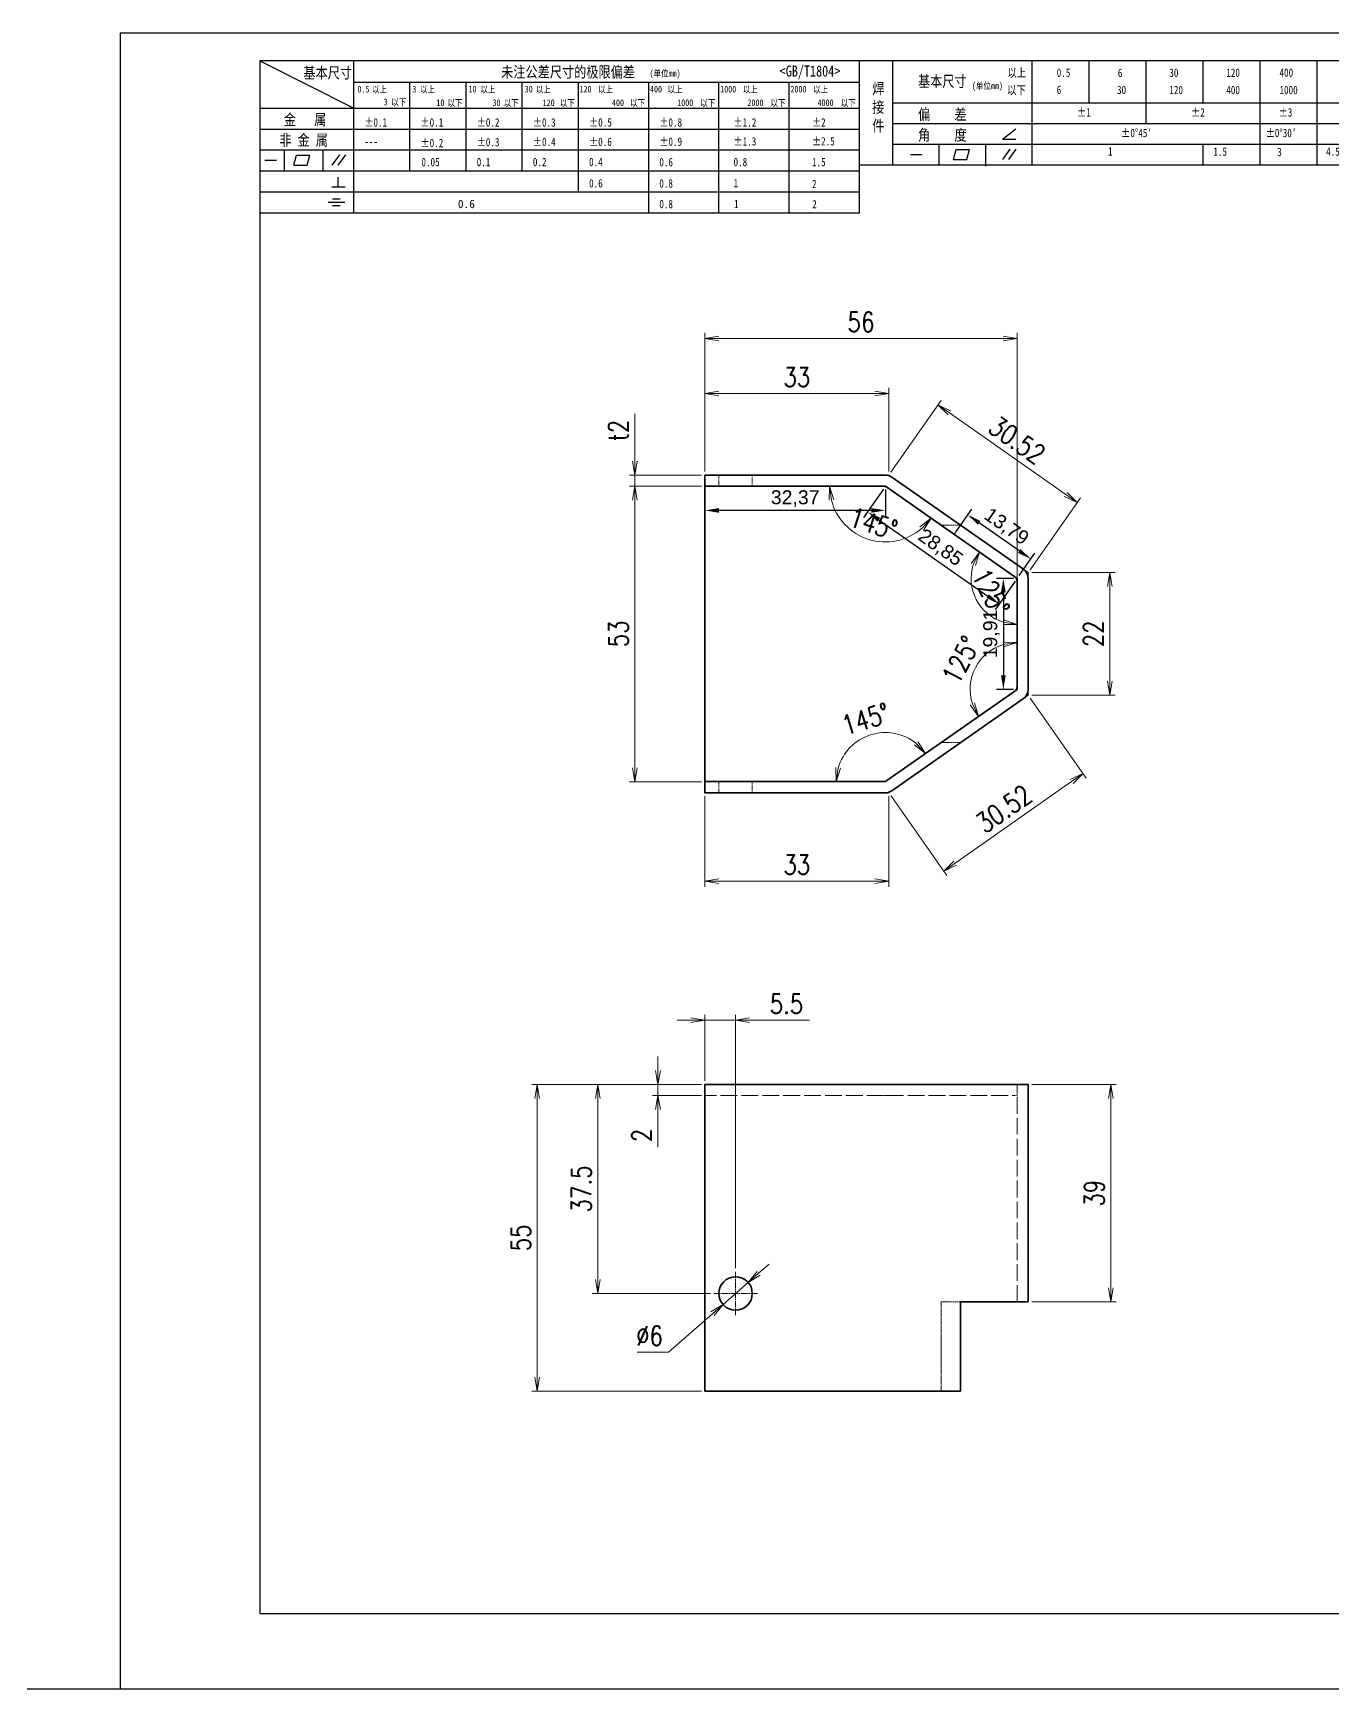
# Model space of a CAD drawing. Header units: millimetres. Extents: x 1201 to 11615, y -7347 to 2683.
# Drawn here: x 1773.1 to 2006.3, y -3109.3 to -2812.3 of the extents above; entities that cross this region are included whole.
import ezdxf

# ---------------------------------------------------------------- set-up
doc = ezdxf.new("R2010")
doc.units = ezdxf.units.MM
doc.linetypes.add('AM_ISO02W050x2', pattern=[3.75, 3, -0.75])
doc.linetypes.add('AM_ISO08W050x2', pattern=[9, 6, -0.75, 1.5, -0.75])
for name, color, linetype, lineweight in [('CENTER', 2, 'AM_ISO08W050x2', 15), ('DIM', 3, 'Continuous', 20), ('DRAWING', 7, 'Continuous', 35), ('HIDDEN', 1, 'AM_ISO02W050x2', 18), ('图框', 7, 'Continuous', 15)]:
    doc.layers.add(name, color=color, linetype=linetype, lineweight=lineweight)
doc.layers.add('图\\M+19E79\\M+195B6\\M+18E9A', color=7, linetype='Continuous')
doc.styles.add('DIM', font='romans.shx', dxfattribs={"width": 0.8, "bigfont": 'bigfont.shx'})
doc.styles.get("Standard").update_dxf_attribs({"font": 'arial.ttf'})
doc.styles.add('国标', font='simfang.ttf', dxfattribs={"width": 0.8})
doc.dimstyles.new('ISO-25', dxfattribs={"dimtxt": 2.5, "dimasz": 2.5, "dimexe": 1.25, "dimexo": 0.625, "dimtad": 1, "dimtxsty": 'Standard', "dimcen": 2.5, "dimadec": 0, "dimazin": 0, "dimtfac": 1, "dimtmove": 0, "dimatfit": 3, "dimfxl": 0, "dimarcsym": 0})
doc.dimstyles.new('YH 1-1', dxfattribs={"dimtxt": 3.5, "dimasz": 2.5, "dimexe": 1, "dimexo": 0.625, "dimgap": 1.2, "dimtad": 1, "dimtoh": 1, "dimzin": 9, "dimdsep": 46, "dimtxsty": 'DIM', "dimblk": 'OPEN', "dimcen": 0, "dimclrd": 8, "dimclre": 8, "dimclrt": 2, "dimazin": 2, "dimtfac": 0.5, "dimtmove": 0, "dimatfit": 3, "dimldrblk": 'OPEN', "dimfxl": 0, "dimtolj": 1, "dimlwd": 13, "dimlwe": 13, "dimarcsym": 0})
doc.dimstyles.new('YH 1-1$0', dxfattribs={"dimtxt": 3.5, "dimasz": 2.5, "dimexe": 1, "dimexo": 0.625, "dimgap": 1.2, "dimtad": 1, "dimzin": 9, "dimdsep": 46, "dimtxsty": 'DIM', "dimblk": 'OPEN', "dimcen": 0, "dimclrd": 8, "dimclre": 8, "dimclrt": 2, "dimazin": 2, "dimtfac": 0.5, "dimtmove": 0, "dimatfit": 3, "dimldrblk": 'OPEN', "dimfxl": 0, "dimtolj": 1, "dimlwd": 13, "dimlwe": 13, "dimarcsym": 0})
doc.dimstyles.new('YH 1-1$3', dxfattribs={"dimtxt": 3.5, "dimasz": 2.5, "dimexe": 1, "dimexo": 0.625, "dimgap": 1.2, "dimtad": 1, "dimtoh": 1, "dimzin": 9, "dimdsep": 46, "dimtxsty": 'DIM', "dimblk": 'OPEN', "dimcen": 0, "dimclrd": 8, "dimclre": 8, "dimclrt": 2, "dimazin": 2, "dimtfac": 0.5, "dimtmove": 0, "dimatfit": 3, "dimldrblk": 'OPEN', "dimfxl": 0, "dimtolj": 1, "dimlwd": 13, "dimlwe": 13, "dimarcsym": 0})

# ---------------------------------------------------------------- blocks, each defined once
blk = doc.blocks.new('_Open')
at = {"color": 0, "linetype": 'ByBlock', "lineweight": -2}
for p, q in [((-1, 0.17), (0, 0)), ((-1, -0.17), (0, 0)), ((0, 0), (-1, 0))]:
    blk.add_line(p, q, dxfattribs=at)
blk = doc.blocks.new('*D430')
at = {"layer": 'Defpoints', "color": 0, "ltscale": 2, "transparency": 16777216}
for p in [(1893.6, -2877), (1893.6, -2891.62), (1926.6, -2891.62)]:
    blk.add_point(p, dxfattribs=at)
at = {"layer": 'DIM', "color": 8, "lineweight": 13, "ltscale": 2, "transparency": 16777216}
for p, q in [((1893.6, -2890.99), (1893.6, -2876)), ((1924.1, -2877), (1896.1, -2877)), ((1926.6, -2890.99), (1926.6, -2876))]:
    blk.add_line(p, q, dxfattribs=at)
at = {"layer": 'DIM', "color": 8, "lineweight": 13, "ltscale": 2, "transparency": 16777216, "xscale": 2.5, "yscale": 2.5, "zscale": 2.5, "rotation": 180}
blk.add_blockref('_Open', (1893.6, -2877), dxfattribs=at)
at = {"layer": 'DIM', "color": 8, "lineweight": 13, "ltscale": 2, "transparency": 16777216, "xscale": 2.5, "yscale": 2.5, "zscale": 2.5}
blk.add_blockref('_Open', (1926.6, -2877), dxfattribs=at)
at = {"layer": 'DIM', "color": 2, "ltscale": 2, "transparency": 16777216, "insert": (1910.1, -2874.05), "char_height": 3.5, "attachment_point": 5, "style": 'DIM'}
blk.add_mtext('\\A1;33', dxfattribs=at)
blk = doc.blocks.new('*D431')
at = {"layer": 'Defpoints', "color": 0, "ltscale": 2, "transparency": 16777216}
for p in [(1926.6, -2891.62), (1960.41, -2896.55), (1951.6, -2909.12)]:
    blk.add_point(p, dxfattribs=at)
at = {"layer": 'DIM', "color": 8, "lineweight": 13, "ltscale": 2, "transparency": 16777216}
for p, q in [((1926.96, -2891.11), (1935.98, -2878.23)), ((1937.46, -2880.48), (1958.36, -2895.12)), ((1951.96, -2908.61), (1960.98, -2895.73))]:
    blk.add_line(p, q, dxfattribs=at)
at = {"layer": 'DIM', "color": 8, "lineweight": 13, "ltscale": 2, "transparency": 16777216, "xscale": 2.5, "yscale": 2.5, "zscale": 2.5}
for p, rotation in [((1935.41, -2879.05), 144.9999995960747), ((1960.41, -2896.55), 324.9999995960747)]:
    blk.add_blockref('_Open', p, dxfattribs=dict(at, rotation=rotation))
at = {"layer": 'DIM', "color": 2, "ltscale": 2, "transparency": 16777216, "insert": (1949.6, -2885.38), "char_height": 3.5, "attachment_point": 5, "rotation": 325, "style": 'DIM'}
blk.add_mtext('\\A1;30.52', dxfattribs=at)
blk = doc.blocks.new('*D432')
at = {"layer": 'Defpoints', "color": 0, "ltscale": 2, "transparency": 16777216}
for p in [(1951.6, -2909.12), (1951.6, -2931.11), (1966.23, -2931.11)]:
    blk.add_point(p, dxfattribs=at)
at = {"layer": 'DIM', "color": 8, "lineweight": 13, "ltscale": 2, "transparency": 16777216}
for p, q in [((1952.23, -2909.12), (1967.23, -2909.12)), ((1966.23, -2911.62), (1966.23, -2928.61)), ((1952.23, -2931.11), (1967.23, -2931.11))]:
    blk.add_line(p, q, dxfattribs=at)
at = {"layer": 'DIM', "color": 8, "lineweight": 13, "ltscale": 2, "transparency": 16777216, "xscale": 2.5, "yscale": 2.5, "zscale": 2.5}
for p, rotation in [((1966.23, -2909.12), 90), ((1966.23, -2931.11), 270)]:
    blk.add_blockref('_Open', p, dxfattribs=dict(at, rotation=rotation))
at = {"layer": 'DIM', "color": 2, "ltscale": 2, "transparency": 16777216, "insert": (1963.28, -2920.12), "char_height": 3.5, "attachment_point": 5, "rotation": 90, "style": 'DIM'}
blk.add_mtext('\\A1;22', dxfattribs=at)
blk = doc.blocks.new('*D433')
at = {"layer": 'Defpoints', "color": 0, "ltscale": 2, "transparency": 16777216}
for p in [(1951.6, -2931.11), (1926.6, -2948.62), (1936.44, -2962.66)]:
    blk.add_point(p, dxfattribs=at)
at = {"layer": 'DIM', "color": 8, "lineweight": 13, "ltscale": 2, "transparency": 16777216}
for p, q in [((1951.96, -2931.63), (1962.01, -2945.97)), ((1926.96, -2949.13), (1937.01, -2963.48)), ((1959.39, -2946.59), (1938.48, -2961.23))]:
    blk.add_line(p, q, dxfattribs=at)
at = {"layer": 'DIM', "color": 8, "lineweight": 13, "ltscale": 2, "transparency": 16777216, "xscale": 2.5, "yscale": 2.5, "zscale": 2.5}
for p, rotation in [((1961.44, -2945.16), 35.00000037787673), ((1936.44, -2962.66), 215.0000003778767)]:
    blk.add_blockref('_Open', p, dxfattribs=dict(at, rotation=rotation))
at = {"layer": 'DIM', "color": 2, "ltscale": 2, "transparency": 16777216, "insert": (1947.24, -2951.49), "char_height": 3.5, "attachment_point": 5, "rotation": 35, "style": 'DIM'}
blk.add_mtext('\\A1;30.52', dxfattribs=at)
blk = doc.blocks.new('*D434')
at = {"layer": 'Defpoints', "color": 0, "ltscale": 2, "transparency": 16777216}
for p in [(1893.6, -2948.62), (1926.6, -2948.62), (1926.6, -2964.47)]:
    blk.add_point(p, dxfattribs=at)
at = {"layer": 'DIM', "color": 8, "lineweight": 13, "ltscale": 2, "transparency": 16777216}
for p, q in [((1893.6, -2949.24), (1893.6, -2965.47)), ((1926.6, -2949.24), (1926.6, -2965.47)), ((1896.1, -2964.47), (1924.1, -2964.47))]:
    blk.add_line(p, q, dxfattribs=at)
at = {"layer": 'DIM', "color": 8, "lineweight": 13, "ltscale": 2, "transparency": 16777216, "xscale": 2.5, "yscale": 2.5, "zscale": 2.5, "rotation": 180}
blk.add_blockref('_Open', (1893.6, -2964.47), dxfattribs=at)
at = {"layer": 'DIM', "color": 8, "lineweight": 13, "ltscale": 2, "transparency": 16777216, "xscale": 2.5, "yscale": 2.5, "zscale": 2.5}
blk.add_blockref('_Open', (1926.6, -2964.47), dxfattribs=at)
at = {"layer": 'DIM', "color": 2, "ltscale": 2, "transparency": 16777216, "insert": (1910.1, -2961.52), "char_height": 3.5, "attachment_point": 5, "style": 'DIM'}
blk.add_mtext('\\A1;33', dxfattribs=at)
blk = doc.blocks.new('*D435')
at = {"layer": 'Defpoints', "color": 0, "ltscale": 2, "transparency": 16777216}
for p in [(1893.6, -2891.62), (1881.04, -2893.62), (1893.6, -2893.62)]:
    blk.add_point(p, dxfattribs=at)
at = {"layer": 'DIM', "color": 8, "lineweight": 13, "ltscale": 2, "transparency": 16777216}
for p, q in [((1881.04, -2889.12), (1881.04, -2880.62)), ((1892.98, -2891.62), (1880.04, -2891.62)), ((1881.04, -2893.62), (1881.04, -2891.62)), ((1892.98, -2893.62), (1880.04, -2893.62)), ((1881.04, -2896.12), (1881.04, -2898.62))]:
    blk.add_line(p, q, dxfattribs=at)
at = {"layer": 'DIM', "color": 8, "lineweight": 13, "ltscale": 2, "transparency": 16777216, "xscale": 2.5, "yscale": 2.5, "zscale": 2.5}
for p, rotation in [((1881.04, -2891.62), 270), ((1881.04, -2893.62), 90)]:
    blk.add_blockref('_Open', p, dxfattribs=dict(at, rotation=rotation))
at = {"layer": 'DIM', "color": 2, "ltscale": 2, "transparency": 16777216, "insert": (1878.09, -2883.62), "char_height": 3.5, "attachment_point": 5, "rotation": 90, "style": 'DIM'}
blk.add_mtext('\\A1;t2', dxfattribs=at)
blk = doc.blocks.new('*D436')
at = {"layer": 'Defpoints', "color": 0, "ltscale": 2, "transparency": 16777216}
for p in [(1893.6, -2893.62), (1925.66, -2893.62), (1926.23, -2893.8), (1919.33, -2901.09), (1949.18, -2909.87)]:
    blk.add_point(p, dxfattribs=at)
at = {"layer": 'DIM', "color": 8, "lineweight": 13, "ltscale": 2, "transparency": 16777216}
blk.add_arc((1925.97, -2893.62), 10, 194.362, 310.638, dxfattribs=at)
at = {"layer": 'DIM', "color": 8, "lineweight": 13, "ltscale": 2, "transparency": 16777216, "xscale": 2.5, "yscale": 2.5, "zscale": 2.5}
for p, rotation in [((1915.97, -2893.62), 97.18098133260278), ((1934.17, -2899.35), 47.8190178595632)]:
    blk.add_blockref('_Open', p, dxfattribs=dict(at, rotation=rotation))
at = {"layer": 'DIM', "color": 2, "ltscale": 2, "transparency": 16777216, "insert": (1923.85, -2900.34), "char_height": 3.5, "attachment_point": 5, "rotation": 342.5, "style": 'DIM'}
blk.add_mtext('\\A1;145\\M+1818B', dxfattribs=at)
blk = doc.blocks.new('*D437')
at = {"layer": 'Defpoints', "color": 0, "ltscale": 2, "transparency": 16777216}
for p in [(1926.23, -2893.8), (1949.18, -2909.87), (1941.42, -2911.12), (1949.6, -2910.69), (1949.6, -2929.55)]:
    blk.add_point(p, dxfattribs=at)
at = {"layer": 'DIM', "color": 8, "lineweight": 13, "ltscale": 2, "transparency": 16777216}
blk.add_arc((1949.6, -2910.16), 8.24, 162.4435, 252.5565, dxfattribs=at)
at = {"layer": 'DIM', "color": 8, "lineweight": 13, "ltscale": 2, "transparency": 16777216, "xscale": 2.5, "yscale": 2.5, "zscale": 2.5}
for p, rotation in [((1942.85, -2905.44), 63.72176152286258), ((1949.6, -2918.41), 351.2782376693528)]:
    blk.add_blockref('_Open', p, dxfattribs=dict(at, rotation=rotation))
at = {"layer": 'DIM', "color": 2, "ltscale": 2, "transparency": 16777216, "insert": (1944.91, -2912.61), "char_height": 3.5, "attachment_point": 5, "rotation": 297.5, "style": 'DIM'}
blk.add_mtext('\\A1;125\\M+1818B', dxfattribs=at)
blk = doc.blocks.new('*D438')
at = {"layer": 'Defpoints', "color": 0, "ltscale": 2, "transparency": 16777216}
for p in [(1949.6, -2910.69), (1941.23, -2929.09), (1949.18, -2930.37), (1949.6, -2929.55), (1926.23, -2946.44)]:
    blk.add_point(p, dxfattribs=at)
at = {"layer": 'DIM', "color": 8, "lineweight": 13, "ltscale": 2, "transparency": 16777216}
blk.add_arc((1949.6, -2930.07), 8.43, 107.0611, 197.9389, dxfattribs=at)
at = {"layer": 'DIM', "color": 8, "lineweight": 13, "ltscale": 2, "transparency": 16777216, "xscale": 2.5, "yscale": 2.5, "zscale": 2.5}
for p, rotation in [((1949.6, -2921.65), 8.530535466787029), ((1942.7, -2934.91), 296.4694637254617)]:
    blk.add_blockref('_Open', p, dxfattribs=dict(at, rotation=rotation))
at = {"layer": 'DIM', "color": 2, "ltscale": 2, "transparency": 16777216, "insert": (1939.54, -2924.77), "char_height": 3.5, "attachment_point": 5, "rotation": 62.2462, "style": 'DIM'}
blk.add_mtext('\\A1;125\\M+1818B', dxfattribs=at)
blk = doc.blocks.new('*D439')
at = {"layer": 'Defpoints', "color": 0, "ltscale": 2, "transparency": 16777216}
for p in [(1949.18, -2930.37), (1927, -2937.87), (1893.6, -2946.62), (1925.66, -2946.62), (1926.23, -2946.44)]:
    blk.add_point(p, dxfattribs=at)
at = {"layer": 'DIM', "color": 8, "lineweight": 13, "ltscale": 2, "transparency": 16777216}
blk.add_arc((1925.97, -2946.62), 8.81, 51.3171, 163.6829, dxfattribs=at)
at = {"layer": 'DIM', "color": 8, "lineweight": 13, "ltscale": 2, "transparency": 16777216, "xscale": 2.5, "yscale": 2.5, "zscale": 2.5}
for p, rotation in [((1933.19, -2941.57), 313.158555605828), ((1917.17, -2946.62), 261.8414435951024)]:
    blk.add_blockref('_Open', p, dxfattribs=dict(at, rotation=rotation))
at = {"layer": 'DIM', "color": 2, "ltscale": 2, "transparency": 16777216, "insert": (1922.44, -2935.4), "char_height": 3.5, "attachment_point": 5, "rotation": 17.5, "style": 'DIM'}
blk.add_mtext('\\A1;145\\M+1818B', dxfattribs=at)
blk = doc.blocks.new('*D440')
at = {"layer": 'Defpoints', "color": 0, "ltscale": 2, "transparency": 16777216}
for p in [(1893.6, -3000.93), (1863.52, -3055.93), (1893.6, -3055.93)]:
    blk.add_point(p, dxfattribs=at)
at = {"layer": 'DIM', "color": 8, "lineweight": 13, "ltscale": 2, "transparency": 16777216}
for p, q in [((1892.98, -3000.93), (1862.52, -3000.93)), ((1863.52, -3003.43), (1863.52, -3053.43)), ((1892.98, -3055.93), (1862.52, -3055.93))]:
    blk.add_line(p, q, dxfattribs=at)
at = {"layer": 'DIM', "color": 8, "lineweight": 13, "ltscale": 2, "transparency": 16777216, "xscale": 2.5, "yscale": 2.5, "zscale": 2.5}
for p, rotation in [((1863.52, -3000.93), 90), ((1863.52, -3055.93), 270)]:
    blk.add_blockref('_Open', p, dxfattribs=dict(at, rotation=rotation))
at = {"layer": 'DIM', "color": 2, "ltscale": 2, "transparency": 16777216, "insert": (1860.57, -3028.43), "char_height": 3.5, "attachment_point": 5, "rotation": 90, "style": 'DIM'}
blk.add_mtext('\\A1;55', dxfattribs=at)
blk = doc.blocks.new('*D441')
at = {"layer": 'Defpoints', "color": 0, "ltscale": 2, "transparency": 16777216}
for p in [(1951.6, -3000.93), (1966.4, -3000.93), (1951.6, -3039.93)]:
    blk.add_point(p, dxfattribs=at)
at = {"layer": 'DIM', "color": 8, "lineweight": 13, "ltscale": 2, "transparency": 16777216}
for p, q in [((1952.23, -3000.93), (1967.4, -3000.93)), ((1966.4, -3037.43), (1966.4, -3003.43)), ((1952.23, -3039.93), (1967.4, -3039.93))]:
    blk.add_line(p, q, dxfattribs=at)
at = {"layer": 'DIM', "color": 8, "lineweight": 13, "ltscale": 2, "transparency": 16777216, "xscale": 2.5, "yscale": 2.5, "zscale": 2.5}
for p, rotation in [((1966.4, -3000.93), 90), ((1966.4, -3039.93), 270)]:
    blk.add_blockref('_Open', p, dxfattribs=dict(at, rotation=rotation))
at = {"layer": 'DIM', "color": 2, "ltscale": 2, "transparency": 16777216, "insert": (1963.45, -3020.43), "char_height": 3.5, "attachment_point": 5, "rotation": 90, "style": 'DIM'}
blk.add_mtext('\\A1;39', dxfattribs=at)
blk = doc.blocks.new('*D442')
at = {"layer": 'Defpoints', "color": 0, "ltscale": 2, "transparency": 16777216}
for p in [(1874.38, -3000.93), (1893.6, -3000.93), (1895.2, -3038.43)]:
    blk.add_point(p, dxfattribs=at)
at = {"layer": 'DIM', "color": 8, "lineweight": 13, "ltscale": 2, "transparency": 16777216}
for p, q in [((1892.98, -3000.93), (1873.38, -3000.93)), ((1874.38, -3035.93), (1874.38, -3003.43)), ((1894.58, -3038.43), (1873.38, -3038.43))]:
    blk.add_line(p, q, dxfattribs=at)
at = {"layer": 'DIM', "color": 8, "lineweight": 13, "ltscale": 2, "transparency": 16777216, "xscale": 2.5, "yscale": 2.5, "zscale": 2.5}
for p, rotation in [((1874.38, -3000.93), 90), ((1874.38, -3038.43), 270)]:
    blk.add_blockref('_Open', p, dxfattribs=dict(at, rotation=rotation))
at = {"layer": 'DIM', "color": 2, "ltscale": 2, "transparency": 16777216, "insert": (1871.43, -3019.68), "char_height": 3.5, "attachment_point": 5, "rotation": 90, "style": 'DIM'}
blk.add_mtext('\\A1;37.5', dxfattribs=at)
blk = doc.blocks.new('*D443')
at = {"layer": 'Defpoints', "color": 0, "ltscale": 2, "transparency": 16777216}
for p in [(1893.6, -2989.42), (1893.6, -3000.93), (1899.1, -3034.53)]:
    blk.add_point(p, dxfattribs=at)
at = {"layer": 'DIM', "color": 8, "lineweight": 13, "ltscale": 2, "transparency": 16777216}
for p, q in [((1891.1, -2989.42), (1888.6, -2989.42)), ((1893.6, -3000.3), (1893.6, -2988.42)), ((1893.6, -2989.42), (1899.1, -2989.42)), ((1899.1, -3033.9), (1899.1, -2988.42)), ((1901.6, -2989.42), (1912.37, -2989.42))]:
    blk.add_line(p, q, dxfattribs=at)
at = {"layer": 'DIM', "color": 8, "lineweight": 13, "ltscale": 2, "transparency": 16777216, "xscale": 2.5, "yscale": 2.5, "zscale": 2.5}
blk.add_blockref('_Open', (1893.6, -2989.42), dxfattribs=at)
at = {"layer": 'DIM', "color": 8, "lineweight": 13, "ltscale": 2, "transparency": 16777216, "xscale": 2.5, "yscale": 2.5, "zscale": 2.5, "rotation": 180}
blk.add_blockref('_Open', (1899.1, -2989.42), dxfattribs=at)
at = {"layer": 'DIM', "color": 2, "ltscale": 2, "transparency": 16777216, "insert": (1908.24, -2986.47), "char_height": 3.5, "attachment_point": 5, "style": 'DIM'}
blk.add_mtext('\\A1;5.5', dxfattribs=at)
blk = doc.blocks.new('*D444')
at = {"layer": 'Defpoints', "color": 0, "ltscale": 2, "transparency": 16777216}
for p in [(1901.36, -3036.45), (1896.85, -3040.4)]:
    blk.add_point(p, dxfattribs=at)
at = {"layer": 'DIM', "color": 8, "lineweight": 13, "ltscale": 2, "transparency": 16777216}
for p, q in [((1903.24, -3034.81), (1905.12, -3033.16)), ((1901.36, -3036.45), (1896.85, -3040.4)), ((1887.07, -3048.96), (1894.97, -3042.05)), ((1881.47, -3048.96), (1887.07, -3048.96))]:
    blk.add_line(p, q, dxfattribs=at)
at = {"layer": 'DIM', "color": 8, "lineweight": 13, "ltscale": 2, "transparency": 16777216, "xscale": 2.5, "yscale": 2.5, "zscale": 2.5}
for p, rotation in [((1901.36, -3036.45), 221.2065457980109), ((1896.85, -3040.4), 41.20654579801095)]:
    blk.add_blockref('_Open', p, dxfattribs=dict(at, rotation=rotation))
at = {"layer": 'DIM', "color": 2, "ltscale": 2, "transparency": 16777216, "insert": (1883.67, -3046.01), "char_height": 3.5, "attachment_point": 5, "style": 'DIM'}
blk.add_mtext('\\A1;∅6', dxfattribs=at)
blk = doc.blocks.new('GZDEH零件A3图框V01版')
at = {"layer": 'Defpoints', "linetype": 'Continuous'}
for p, q in [((2857.49, -1549.46), (2857.49, -1846.46)), ((3277.49, -1549.46), (2857.49, -1549.46)), ((2857.49, -1846.46), (3277.49, -1846.46))]:
    blk.add_line(p, q, dxfattribs=at)
at = {"layer": '图\\M+19E79\\M+195B6\\M+18E9A', "linetype": 'Continuous', "lineweight": 30}
for p, q in [((2882.49, -1554.46), (2882.49, -1832.96)), ((3272.49, -1554.46), (2882.49, -1554.46)), ((2882.49, -1832.96), (3272.49, -1832.96))]:
    blk.add_line(p, q, dxfattribs=at)
at = {"layer": '图\\M+19E79\\M+195B6\\M+18E9A', "color": 9}
for p, q in [((2882.49, -1554.46), (2899.37, -1562.92)), ((2899.37, -1581.67), (2899.37, -1554.46)), ((2990.09, -1581.67), (2990.09, -1554.46)), ((2996.09, -1573.08), (2996.09, -1554.46)), ((3021.09, -1561.98), (3021.09, -1554.46)), ((3031.31, -1561.98), (3031.31, -1554.46)), ((3041.53, -1561.98), (3041.53, -1554.46)), ((3051.75, -1561.98), (3051.75, -1554.46)), ((3061.98, -1561.98), (3061.98, -1554.46)), ((3072.2, -1561.98), (3072.2, -1554.46)), ((2899.37, -1558.24), (2990.09, -1558.24)), ((2909.45, -1574.17), (2909.45, -1558.24)), ((2919.53, -1574.17), (2919.53, -1558.24)), ((2929.61, -1574.17), (2929.61, -1558.24)), ((2939.69, -1577.92), (2939.69, -1558.24)), ((2952.29, -1581.67), (2952.29, -1558.24)), ((2964.89, -1581.67), (2964.89, -1558.24)), ((2977.49, -1581.67), (2977.49, -1558.24)), ((2996.09, -1561.98), (3113.09, -1561.98)), ((3021.09, -1573.08), (3021.09, -1561.98)), ((3041.53, -1565.68), (3041.53, -1561.98)), ((3061.98, -1573.08), (3061.98, -1561.98)), ((3072.2, -1573.08), (3072.2, -1561.98)), ((2882.49, -1562.92), (2990.09, -1562.92)), ((2882.49, -1566.67), (2990.09, -1566.67)), ((2996.09, -1565.68), (3113.09, -1565.68)), ((3015.75, -1568.51), (3018.15, -1566.66)), ((2882.49, -1570.42), (2990.09, -1570.42)), ((2886.92, -1574.12), (2886.92, -1570.42)), ((2893.91, -1574.12), (2893.91, -1570.42)), ((2996.09, -1569.38), (3113.09, -1569.38)), ((3004.42, -1573.08), (3004.42, -1569.38)), ((3006.97, -1572.12), (3007.45, -1570.33)), ((3007.45, -1570.33), (3009.86, -1570.33)), ((3009.39, -1572.12), (3009.86, -1570.33)), ((3012.75, -1573.08), (3012.75, -1569.38)), ((3015.75, -1568.51), (3018.15, -1568.51)), ((3015.81, -1572.12), (3017.15, -1570.26)), ((3016.89, -1572.12), (3018.23, -1570.26)), ((3051.75, -1573.08), (3051.75, -1569.38)), ((2883.43, -1572.27), (2885.49, -1572.27)), ((2888.59, -1573.16), (2889.07, -1571.37)), ((2888.59, -1573.16), (2891, -1573.16)), ((2889.07, -1571.37), (2891.48, -1571.37)), ((2891, -1573.16), (2891.48, -1571.37)), ((2895.52, -1573.16), (2896.85, -1571.3)), ((2896.6, -1573.16), (2897.94, -1571.3)), ((2990.09, -1573.08), (3113.09, -1573.08)), ((2999.26, -1571.23), (3001.32, -1571.23)), ((3006.97, -1572.12), (3009.39, -1572.12)), ((3012.75, -1573.33), (3012.75, -1573.08)), ((2882.49, -1574.17), (2990.09, -1574.17)), ((2895.42, -1577.05), (2897.81, -1577.05)), ((2896.58, -1577.05), (2896.58, -1575.28)), ((2882.49, -1577.92), (2990.09, -1577.92)), ((2894.79, -1579.77), (2897.77, -1579.77)), ((2895.57, -1579.17), (2896.92, -1579.17)), ((2882.49, -1581.67), (2990.09, -1581.67)), ((2895.57, -1580.37), (2896.93, -1580.37))]:
    blk.add_line(p, q, dxfattribs=at)
at = {"layer": '图\\M+19E79\\M+195B6\\M+18E9A', "color": 9, "style": '国标', "width": 0.8}
for s, height, p in [('基本尺寸', 2, (2890.33, -1557.58)), ('未注公差尺寸的极限偏差', 2, (2925.81, -1557.44)), ('<GB/T1804>', 2, (2975.78, -1557.27)), ('以上', 1.5, (3016.64, -1557.33)), ('0.5', 1.5, (3025.49, -1557.3)), ('6', 1.5, (3036.45, -1557.34)), ('30', 1.5, (3045.69, -1557.31)), ('120', 1.5, (3055.91, -1557.31)), ('400', 1.5, (3065.46, -1557.31)), ('30', 1.2, (2930.04, -1560.11)), ('基本尺寸', 2, (3000.6, -1559.1)), ('以下', 1.5, (3016.58, -1560.43)), ('6', 1.5, (3025.49, -1560.38)), ('30', 1.5, (3036.31, -1560.39)), ('120', 1.5, (3045.69, -1560.41)), ('400', 1.5, (3055.91, -1560.41)), ('1000', 1.5, (3065.46, -1560.41)), ('金   属', 2, (2886.82, -1565.98)), ('±0.1', 1.5, (2901.27, -1566.23)), ('±0.1', 1.5, (2911.35, -1566.23)), ('±0.2', 1.5, (2921.43, -1566.23)), ('±0.3', 1.5, (2931.51, -1566.23)), ('±0.5', 1.5, (2941.59, -1566.23)), ('±0.8', 1.5, (2954.19, -1566.23)), ('±1.2', 1.5, (2967.51, -1566.23)), ('±2', 1.5, (2981.58, -1566.23)), ('偏    差', 2, (3000.6, -1565.04)), ('±1', 1.5, (3029.16, -1564.42)), ('±2', 1.5, (3049.61, -1564.42)), ('±3', 1.5, (3065.3, -1564.42)), ('非 金 属', 2, (2886.02, -1569.65)), ('±0.3', 1.5, (2921.43, -1569.77)), ('±0.4', 1.5, (2931.51, -1569.71)), ('±0.6', 1.5, (2941.59, -1569.71)), ('±0.9', 1.5, (2954.19, -1569.68)), ('±1.3', 1.5, (2967.51, -1569.62)), ('±2.5', 1.5, (2981.58, -1569.61)), ('角    度', 2, (3000.6, -1568.74)), ("±0%%D45'", 1.5, (3037.06, -1568.12)), ("±0%%D30'", 1.5, (3062.98, -1568.12)), ('---', 1.5, (2901.27, -1569.65)), ('±0.2', 1.5, (2911.35, -1569.92)), ('1', 1.5, (3034.69, -1571.43)), ('1.5', 1.5, (3053.59, -1571.46)), ('3', 1.5, (3065.05, -1571.53)), ('4.5', 1.5, (3073.82, -1571.46)), ('0.1', 1.5, (2921.43, -1573.34)), ('0.2', 1.5, (2931.51, -1573.33)), ('0.4', 1.5, (2941.59, -1573.33)), ('0.6', 1.5, (2954.19, -1573.35)), ('0.8', 1.5, (2967.51, -1573.33)), ('1.5', 1.5, (2981.58, -1573.34)), ('0.6', 1.5, (2941.59, -1577.14)), ('0.8', 1.5, (2954.19, -1577.17)), ('1', 1.5, (2967.51, -1577.12)), ('2', 1.5, (2981.58, -1577.26)), ('0.8', 1.5, (2954.19, -1580.87)), ('1', 1.5, (2967.59, -1580.86)), ('2', 1.5, (2981.62, -1580.89))]:
    blk.add_text(s, height=height, dxfattribs=at).set_placement(p)
at = {"layer": '图\\M+19E79\\M+195B6\\M+18E9A', "color": 9, "lineweight": 15, "style": '国标', "width": 0.8}
for s, p in [('(单位mm)', (2952.44, -1557.27)), ('0.5', (2900.03, -1560.11)), ('以上', (2902.64, -1560.16)), ('3', (2909.88, -1560.11)), ('以上', (2911.25, -1560.16)), ('10', (2919.96, -1560.11)), ('以上', (2922.09, -1560.16)), ('以上', (2932.02, -1560.16)), ('120', (2939.88, -1560.11)), ('以上', (2943.21, -1560.16)), ('400', (2952.52, -1560.11)), ('以上', (2955.68, -1560.16)), ('1000', (2965.12, -1560.11)), ('以上', (2969.16, -1560.16)), ('2000', (2977.72, -1560.11)), ('以上', (2981.8, -1560.16)), ('(单位mm)', (3010.27, -1559.51)), ('3', (2904.73, -1562.41)), ('以下', (2906.1, -1562.46)), ('10', (2914.19, -1562.54)), ('以下', (2916.18, -1562.59)), ('30', (2924.27, -1562.54)), ('以下', (2926.26, -1562.59)), ('120', (2933.26, -1562.54)), ('以下', (2936.34, -1562.59)), ('400', (2945.7, -1562.54)), ('以下', (2948.94, -1562.59)), ('1000', (2957.41, -1562.54)), ('以下', (2961.54, -1562.59)), ('2000', (2969.99, -1562.54)), ('以下', (2974.14, -1562.59)), ('4000', (2982.59, -1562.54)), ('以下', (2986.74, -1562.59))]:
    blk.add_text(s, height=1.2, dxfattribs=at).set_placement(p)
at = {"layer": '图\\M+19E79\\M+195B6\\M+18E9A', "color": 9, "lineweight": 13, "style": '国标'}
blk.add_text('0.6', height=1.5, dxfattribs=at).set_placement((2918.05, -1580.85))
at = {"layer": '图\\M+19E79\\M+195B6\\M+18E9A', "color": 9, "insert": (2992.39, -1558.41), "char_height": 2, "width": 3.1877, "attachment_point": 1, "style": '国标'}
blk.add_mtext('焊\\P接\\P件', dxfattribs=at)
at = {"layer": '图\\M+19E79\\M+195B6\\M+18E9A', "color": 9, "insert": (2911.51, -1573.37), "char_height": 1.5, "attachment_point": 7, "style": '国标'}
blk.add_mtext_dynamic_manual_height_columns('0.05', width=5.1982, gutter_width=12.5, heights=[0], dxfattribs=at)
blk = doc.blocks.new('*D447')
at = {"layer": 'Defpoints', "color": 0, "ltscale": 2, "transparency": 16777216}
for p in [(1893.6, -2893.62), (1881.04, -2946.62), (1893.6, -2946.62)]:
    blk.add_point(p, dxfattribs=at)
at = {"layer": 'DIM', "color": 8, "lineweight": 13, "ltscale": 2, "transparency": 16777216}
for p, q in [((1892.98, -2893.62), (1880.04, -2893.62)), ((1881.04, -2896.12), (1881.04, -2944.12)), ((1892.98, -2946.62), (1880.04, -2946.62))]:
    blk.add_line(p, q, dxfattribs=at)
at = {"layer": 'DIM', "color": 8, "lineweight": 13, "ltscale": 2, "transparency": 16777216, "xscale": 2.5, "yscale": 2.5, "zscale": 2.5}
for p, rotation in [((1881.04, -2893.62), 90), ((1881.04, -2946.62), 270)]:
    blk.add_blockref('_Open', p, dxfattribs=dict(at, rotation=rotation))
at = {"layer": 'DIM', "color": 2, "ltscale": 2, "transparency": 16777216, "insert": (1878.09, -2920.12), "char_height": 3.5, "attachment_point": 5, "rotation": 90, "style": 'DIM'}
blk.add_mtext('\\A1;53', dxfattribs=at)
blk = doc.blocks.new('*D448')
at = {"layer": 'Defpoints', "color": 0, "ltscale": 2, "transparency": 16777216}
for p in [(1893.6, -2867.12), (1893.6, -2891.62), (1949.6, -2910.69)]:
    blk.add_point(p, dxfattribs=at)
at = {"layer": 'DIM', "color": 8, "lineweight": 13, "ltscale": 2, "transparency": 16777216}
for p, q in [((1893.6, -2890.99), (1893.6, -2866.12)), ((1947.1, -2867.12), (1896.1, -2867.12)), ((1949.6, -2910.06), (1949.6, -2866.12))]:
    blk.add_line(p, q, dxfattribs=at)
at = {"layer": 'DIM', "color": 8, "lineweight": 13, "ltscale": 2, "transparency": 16777216, "xscale": 2.5, "yscale": 2.5, "zscale": 2.5, "rotation": 180}
blk.add_blockref('_Open', (1893.6, -2867.12), dxfattribs=at)
at = {"layer": 'DIM', "color": 8, "lineweight": 13, "ltscale": 2, "transparency": 16777216, "xscale": 2.5, "yscale": 2.5, "zscale": 2.5}
blk.add_blockref('_Open', (1949.6, -2867.12), dxfattribs=at)
at = {"layer": 'DIM', "color": 2, "ltscale": 2, "transparency": 16777216, "insert": (1921.6, -2864.17), "char_height": 3.5, "attachment_point": 5, "style": 'DIM'}
blk.add_mtext('\\A1;56', dxfattribs=at)
blk = doc.blocks.new('*D449')
at = {"layer": 'Defpoints', "color": 0, "ltscale": 2, "transparency": 16777216}
for p in [(1893.6, -3000.93), (1885.18, -3002.93), (1893.6, -3002.93)]:
    blk.add_point(p, dxfattribs=at)
at = {"layer": 'DIM', "color": 8, "lineweight": 13, "ltscale": 2, "transparency": 16777216}
for p, q in [((1885.18, -2998.43), (1885.18, -2995.93)), ((1892.98, -3000.93), (1884.18, -3000.93)), ((1885.18, -3000.93), (1885.18, -3002.93)), ((1892.98, -3002.93), (1884.18, -3002.93)), ((1885.18, -3005.43), (1885.18, -3012.2))]:
    blk.add_line(p, q, dxfattribs=at)
at = {"layer": 'DIM', "color": 8, "lineweight": 13, "ltscale": 2, "transparency": 16777216, "xscale": 2.5, "yscale": 2.5, "zscale": 2.5}
for p, rotation in [((1885.18, -3000.93), 270), ((1885.18, -3002.93), 90)]:
    blk.add_blockref('_Open', p, dxfattribs=dict(at, rotation=rotation))
at = {"layer": 'DIM', "color": 2, "ltscale": 2, "transparency": 16777216, "insert": (1882.23, -3010.06), "char_height": 3.5, "attachment_point": 5, "rotation": 90, "style": 'DIM'}
blk.add_mtext('\\A1;2', dxfattribs=at)
blk = doc.blocks.new('*D453')
at = {"layer": 'Defpoints', "color": 0, "transparency": 16777216}
for p in [(1949.6, -2910.16), (1947.14, -2930.07), (1949.6, -2930.07)]:
    blk.add_point(p, dxfattribs=at)
at = {"layer": 'DIM', "color": 0, "lineweight": -2, "transparency": 16777216}
for p, q in [((1948.98, -2910.16), (1945.89, -2910.16)), ((1947.14, -2912.66), (1947.14, -2927.57)), ((1948.98, -2930.07), (1945.89, -2930.07))]:
    blk.add_line(p, q, dxfattribs=at)
at = {"layer": 'DIM', "color": 0, "transparency": 16777216}
for points in [[(1946.72, -2912.66), (1947.56, -2912.66), (1947.14, -2910.16)], [(1946.72, -2927.57), (1947.56, -2927.57), (1947.14, -2930.07)]]:
    blk.add_solid(points, dxfattribs=at)
at = {"layer": 'DIM', "color": 0, "transparency": 16777216, "insert": (1945.01, -2920.12), "char_height": 2.5, "attachment_point": 5, "rotation": 90}
blk.add_mtext('19,91', dxfattribs=at)
blk = doc.blocks.new('*D454')
at = {"layer": 'Defpoints', "color": 0, "transparency": 16777216}
for p in [(1925.97, -2893.62), (1949.6, -2910.16), (1946.39, -2914.76)]:
    blk.add_point(p, dxfattribs=at)
at = {"layer": 'DIM', "color": 0, "lineweight": -2, "transparency": 16777216}
for p, q in [((1925.62, -2894.13), (1922.04, -2899.24)), ((1924.81, -2899.65), (1944.34, -2913.32)), ((1949.25, -2910.68), (1945.67, -2915.78))]:
    blk.add_line(p, q, dxfattribs=at)
at = {"layer": 'DIM', "color": 0, "transparency": 16777216}
for points in [[(1925.04, -2899.3), (1924.57, -2899.99), (1922.76, -2898.21)], [(1944.58, -2912.98), (1944.1, -2913.67), (1946.39, -2914.76)]]:
    blk.add_solid(points, dxfattribs=at)
at = {"layer": 'DIM', "color": 0, "transparency": 16777216, "insert": (1935.79, -2904.74), "char_height": 2.5, "attachment_point": 5, "rotation": 325}
blk.add_mtext('28,85', dxfattribs=at)
blk = doc.blocks.new('*D455')
at = {"layer": 'Defpoints', "color": 0, "transparency": 16777216}
for p in [(1893.6, -2893.62), (1925.97, -2893.62), (1893.6, -2897.96)]:
    blk.add_point(p, dxfattribs=at)
at = {"layer": 'DIM', "color": 0, "lineweight": -2, "transparency": 16777216}
for p, q in [((1893.6, -2894.24), (1893.6, -2899.21)), ((1925.97, -2894.24), (1925.97, -2899.21)), ((1923.47, -2897.96), (1896.1, -2897.96))]:
    blk.add_line(p, q, dxfattribs=at)
at = {"layer": 'DIM', "color": 0, "transparency": 16777216}
for points in [[(1896.1, -2897.55), (1896.1, -2898.38), (1893.6, -2897.96)], [(1923.47, -2897.55), (1923.47, -2898.38), (1925.97, -2897.96)]]:
    blk.add_solid(points, dxfattribs=at)
at = {"layer": 'DIM', "color": 0, "transparency": 16777216, "insert": (1909.79, -2895.84), "char_height": 2.5, "attachment_point": 5, "rotation": 360}
blk.add_mtext('32,37', dxfattribs=at)
blk = doc.blocks.new('*D456')
at = {"layer": 'Defpoints', "color": 0, "transparency": 16777216}
for p in [(1940.76, -2898.76), (1938.31, -2902.26), (1949.6, -2910.16)]:
    blk.add_point(p, dxfattribs=at)
at = {"layer": 'DIM', "color": 0, "lineweight": -2, "transparency": 16777216}
for p, q in [((1938.67, -2901.74), (1941.47, -2897.74)), ((1950, -2905.24), (1942.8, -2900.2)), ((1949.96, -2909.65), (1952.77, -2905.65))]:
    blk.add_line(p, q, dxfattribs=at)
at = {"layer": 'DIM', "color": 0, "transparency": 16777216}
for points in [[(1943.04, -2899.86), (1942.57, -2900.54), (1940.76, -2898.76)], [(1950.24, -2904.9), (1949.76, -2905.58), (1952.05, -2906.67)]]:
    blk.add_solid(points, dxfattribs=at)
at = {"layer": 'DIM', "color": 0, "transparency": 16777216, "insert": (1947.62, -2900.97), "char_height": 2.5, "attachment_point": 5, "rotation": 325}
blk.add_mtext('13,79', dxfattribs=at)

msp = doc.modelspace()

# ---------------------------------------------------------------- linework, layer by layer
msp.add_line((1201.092, -3109.349), (10120.957, -3109.349))
at = {"layer": 'CENTER', "ltscale": 0.195}
msp.add_line((1899.104, -3034.529), (1899.104, -3042.329), dxfattribs=at)
at = {"layer": 'CENTER', "ltscale": 0.195001}
msp.add_line((1903.005, -3038.429), (1895.204, -3038.429), dxfattribs=at)
at = {"layer": 'DIM', "ltscale": 2}
for p, q in [((1925.974, -2891.618), (1926.605, -2891.618)), ((1927.121, -2891.98), (1926.605, -2891.618)), ((1950.752, -2908.526), (1951.605, -2909.123)), ((1951.605, -2910.165), (1951.605, -2909.123)), ((1950.752, -2931.71), (1951.605, -2931.113)), ((1951.605, -2930.072), (1951.605, -2931.113)), ((1925.974, -2948.618), (1926.605, -2948.618)), ((1927.121, -2948.257), (1926.605, -2948.618))]:
    msp.add_line(p, q, dxfattribs=at)
at = {"layer": 'DIM'}
msp.add_line((1939.458, -2900.618), (1938.311, -2902.256), dxfattribs=at)
at = {"layer": 'DRAWING', "lineweight": 35}
for p, q in [((1925.974, -2891.618), (1893.605, -2891.618)), ((1950.752, -2908.526), (1927.121, -2891.98)), ((1893.605, -2893.618), (1925.659, -2893.618)), ((1893.605, -2893.618), (1925.974, -2893.618)), ((1893.605, -2893.618), (1893.605, -2946.618)), ((1949.605, -2910.165), (1925.974, -2893.618)), ((1926.232, -2893.799), (1949.178, -2909.866)), ((1926.232, -2946.437), (1949.605, -2930.072)), ((1949.178, -2930.37), (1926.232, -2946.437)), ((1927.121, -2948.257), (1950.752, -2931.71)), ((1925.659, -2946.618), (1893.605, -2946.618)), ((1925.659, -2946.618), (1893.605, -2946.618)), ((1893.605, -2948.618), (1925.974, -2948.618)), ((1893.605, -3000.929), (1893.604, -3055.929)), ((1893.605, -3000.929), (1925.974, -3000.929)), ((1925.659, -3000.929), (1893.605, -3000.929)), ((1926.232, -3000.929), (1949.178, -3000.929)), ((1927.121, -3000.929), (1950.752, -3000.929)), ((1951.605, -3000.929), (1951.604, -3039.929)), ((1893.604, -3055.929), (1925.974, -3055.929))]:
    msp.add_line(p, q, dxfattribs=at)
at = {"layer": 'DRAWING', "lineweight": 35, "ltscale": 0.05}
for p, q in [((1893.605, -2891.618), (1893.605, -2893.618)), ((1893.605, -2946.618), (1893.605, -2948.618))]:
    msp.add_line(p, q, dxfattribs=at)
at = {"layer": 'DRAWING', "lineweight": 35, "ltscale": 0.471656}
for p, q in [((1949.605, -2930.072), (1949.605, -2910.165)), ((1949.605, -2910.685), (1949.605, -2929.551))]:
    msp.add_line(p, q, dxfattribs=at)
at = {"layer": 'DRAWING', "lineweight": 35, "ltscale": 0.497684}
msp.add_line((1951.605, -2930.072), (1951.605, -2910.165), dxfattribs=at)
at = {"layer": 'DRAWING', "lineweight": 35, "ltscale": 0.00982}
msp.add_line((1926.051, -3000.929), (1925.659, -3000.929), dxfattribs=at)
at = {"layer": 'DRAWING', "lineweight": 35, "ltscale": 0.01964}
for p, q in [((1925.974, -3000.929), (1926.76, -3000.929)), ((1926.759, -3055.929), (1925.974, -3055.929))]:
    msp.add_line(p, q, dxfattribs=at)
at = {"layer": 'DRAWING', "lineweight": 35, "ltscale": 0.004519}
msp.add_line((1926.232, -3000.929), (1926.051, -3000.929), dxfattribs=at)
at = {"layer": 'DRAWING', "lineweight": 35, "ltscale": 0.009038}
for p, q in [((1926.76, -3000.929), (1927.121, -3000.929)), ((1927.121, -3055.929), (1926.759, -3055.929))]:
    msp.add_line(p, q, dxfattribs=at)
at = {"layer": 'DRAWING', "lineweight": 35, "ltscale": 0.010661}
msp.add_line((1949.605, -3000.929), (1949.178, -3000.929), dxfattribs=at)
at = {"layer": 'DRAWING', "lineweight": 35, "ltscale": 0.021321}
for p, q in [((1950.752, -3000.929), (1951.605, -3000.929)), ((1950.752, -3039.929), (1951.604, -3039.929))]:
    msp.add_line(p, q, dxfattribs=at)
at = {"layer": 'DRAWING', "lineweight": 35, "ltscale": 0.4}
for p, q in [((1939.458, -3039.929), (1939.458, -3055.929)), ((1939.458, -3055.929), (1939.458, -3039.929))]:
    msp.add_line(p, q, dxfattribs=at)
at = {"layer": 'DRAWING', "lineweight": 35, "ltscale": 0.282346}
msp.add_line((1950.752, -3039.929), (1939.458, -3039.929), dxfattribs=at)
at = {"layer": 'DRAWING', "lineweight": 35, "ltscale": 0.308419}
msp.add_line((1927.121, -3055.929), (1939.458, -3055.929), dxfattribs=at)
at = {"layer": 'DRAWING', "lineweight": 35}
msp.add_circle((1899.104, -3038.429), 3, dxfattribs=at)
for centre, radius, start, end in [((1925.974, -2893.618), 2, 55, 90), ((1925.659, -2894.618), 1, 55, 90), ((1925.659, -2894.618), 1, 55, 90), ((1948.605, -2910.685), 1, 360, 55), ((1948.605, -2910.685), 1, 360, 55), ((1949.605, -2910.165), 2, 360, 55), ((1948.605, -2929.551), 1, 305, 360), ((1948.605, -2929.551), 1, 305, 360), ((1949.605, -2930.072), 2, 305, 360), ((1925.659, -2945.618), 1, 270, 305), ((1925.659, -2945.618), 1, 270, 304.98953), ((1925.974, -2946.618), 2, 270, 305), ((1899.104, -3038.429), 3, 142.16197, 151.35232)]:
    msp.add_arc(centre, radius, start, end, dxfattribs=at)
at = {"layer": 'HIDDEN', "ltscale": 0.05}
for p, q in [((1896.104, -2893.618), (1896.104, -2891.618)), ((1902.104, -2891.618), (1902.104, -2893.618)), ((1896.104, -2948.618), (1896.104, -2946.618)), ((1902.104, -2946.618), (1902.104, -2948.618)), ((1893.605, -3000.929), (1893.605, -3002.929)), ((1949.605, -3000.929), (1949.605, -3002.929))]:
    msp.add_line(p, q, dxfattribs=at)
at = {"layer": 'HIDDEN', "ltscale": 0.087172}
for p, q in [((1939.458, -2900.618), (1935.971, -2900.618)), ((1939.458, -2939.618), (1935.971, -2939.618)), ((1939.458, -3039.929), (1935.971, -3039.929))]:
    msp.add_line(p, q, dxfattribs=at)
at = {"layer": 'HIDDEN'}
for p, q in [((1949.604, -3039.929), (1949.605, -3000.929)), ((1925.659, -3002.929), (1893.605, -3002.929)), ((1926.232, -3002.929), (1949.178, -3002.929))]:
    msp.add_line(p, q, dxfattribs=at)
at = {"layer": 'HIDDEN', "ltscale": 0.00982}
msp.add_line((1926.051, -3002.929), (1925.659, -3002.929), dxfattribs=at)
at = {"layer": 'HIDDEN', "ltscale": 0.004519}
msp.add_line((1926.232, -3002.929), (1926.051, -3002.929), dxfattribs=at)
at = {"layer": 'HIDDEN', "ltscale": 0.010661}
msp.add_line((1949.605, -3002.929), (1949.178, -3002.929), dxfattribs=at)
at = {"layer": 'HIDDEN', "ltscale": 0.4}
for p, q in [((1935.971, -3039.929), (1935.971, -3055.929)), ((1935.971, -3055.929), (1935.971, -3039.929))]:
    msp.add_line(p, q, dxfattribs=at)

# ---------------------------------------------------------------- block references
at = {"layer": '图框'}
msp.add_blockref('GZDEH零件A3图框V01版', (-1068.772, -1262.888), dxfattribs=at)

# ---------------------------------------------------------------- dimensions: what is measured, and where the dimension line sits
at = {"layer": 'DIM', "ltscale": 2}
for base, p1, p2, picture, middle in [((1893.605, -2867.123), (1949.605, -2910.685), (1893.605, -2891.618), '*D448', (1921.605, -2864.173)), ((1893.605, -2876.999), (1926.605, -2891.618), (1893.605, -2891.618), '*D430', (1910.105, -2874.049)), ((1926.605, -2964.467), (1893.605, -2948.618), (1926.605, -2948.618), '*D434', (1910.105, -2961.517))]:
    dim = msp.add_linear_dim(base=base, p1=p1, p2=p2, dimstyle='YH 1-1$0', dxfattribs=at)
    dim.commit()
    dim.dimension.update_dxf_attribs({"geometry": picture, "text_midpoint": middle})
dim = msp.add_linear_dim(base=(1881.04, -2893.618), p1=(1893.605, -2891.618), p2=(1893.605, -2893.618), angle=90, dimstyle='YH 1-1$0', override={"dimpost": 't<>'}, dxfattribs=at)
dim.commit()
dim.dimension.update_dxf_attribs({"geometry": '*D435', "text_midpoint": (1881.04, -2883.618), "dimtype": 160})
for p1, p2, distance, picture, middle in [((1926.605, -2891.618), (1951.605, -2909.123), 15.348, '*D431', (1949.6, -2885.382)), ((1951.605, -2931.113), (1926.605, -2948.618), 17.142, '*D433', (1947.245, -2951.491))]:
    dim = msp.add_aligned_dim(p1=p1, p2=p2, distance=distance, dimstyle='YH 1-1$0', dxfattribs=at)
    dim.commit()
    dim.dimension.update_dxf_attribs({"geometry": picture, "text_midpoint": middle})
for base, p1, p2, picture, middle in [((1881.04, -2946.618), (1893.605, -2893.618), (1893.605, -2946.618), '*D447', (1878.09, -2920.118)), ((1885.179, -3002.929), (1893.604, -3000.929), (1893.605, -3002.929), '*D449', (1882.229, -3010.062)), ((1863.524, -3055.929), (1893.604, -3000.929), (1893.604, -3055.929), '*D440', (1860.574, -3028.429)), ((1874.379, -3000.929), (1895.204, -3038.429), (1893.604, -3000.929), '*D442', (1871.429, -3019.679)), ((1966.404, -3000.929), (1951.604, -3039.929), (1951.604, -3000.929), '*D441', (1963.454, -3020.429))]:
    dim = msp.add_linear_dim(base=base, p1=p1, p2=p2, angle=90, dimstyle='YH 1-1$0', dxfattribs=at)
    dim.commit()
    dim.dimension.update_dxf_attribs({"geometry": picture, "text_midpoint": middle})
for base, line1, line2, picture, middle in [((1919.326, -2901.088), ((1926.232, -2893.799), (1949.178, -2909.866)), ((1893.605, -2893.618), (1925.659, -2893.618)), '*D436', (1923.854, -2900.342)), ((1926.996, -2937.87), ((1925.659, -2946.618), (1893.605, -2946.618)), ((1949.178, -2930.37), (1926.232, -2946.437)), '*D439', (1922.438, -2935.404))]:
    dim = msp.add_angular_dim_2l(base=base, line1=line1, line2=line2, dimstyle='YH 1-1', dxfattribs=at)
    dim.commit()
    dim.dimension.update_dxf_attribs({"geometry": picture, "text_midpoint": middle})
at = {"layer": 'DIM'}
for p1, p2, distance, picture, middle in [((1925.974, -2893.618), (1893.605, -2893.618), 4.345, '*D455', (1909.789, -2895.836)), ((1925.974, -2893.618), (1949.605, -2910.165), -5.608, '*D454', (1935.793, -2904.742)), ((1949.605, -2910.165), (1938.311, -2902.256), -4.264, '*D456', (1947.624, -2900.975)), ((1949.605, -2910.165), (1949.605, -2930.072), -2.465, '*D453', (1945.012, -2920.118))]:
    dim = msp.add_aligned_dim(p1=p1, p2=p2, distance=distance, dimstyle='ISO-25', dxfattribs=at)
    dim.commit()
    dim.dimension.update_dxf_attribs({"geometry": picture, "text_midpoint": middle})
at = {"layer": 'DIM', "ltscale": 2}
for base, line1, line2, picture, middle in [((1941.417, -2911.122), ((1949.605, -2910.685), (1949.605, -2929.551)), ((1926.232, -2893.799), (1949.178, -2909.866)), '*D437', (1942.293, -2913.971)), ((1941.235, -2929.094), ((1949.178, -2930.37), (1926.232, -2946.437)), ((1949.605, -2910.685), (1949.605, -2929.551)), '*D438', (1942.147, -2926.148))]:
    dim = msp.add_angular_dim_2l(base=base, line1=line1, line2=line2, dimstyle='YH 1-1', dxfattribs=at)
    dim.commit()
    dim.dimension.update_dxf_attribs({"geometry": picture, "text_midpoint": middle, "dimtype": 162})
dim = msp.add_linear_dim(base=(1966.225, -2931.113), p1=(1951.605, -2909.123), p2=(1951.605, -2931.113), angle=90, dimstyle='YH 1-1$0', override={"dimdec": 0}, dxfattribs=at)
dim.commit()
dim.dimension.update_dxf_attribs({"geometry": '*D432', "text_midpoint": (1963.275, -2920.118)})
dim = msp.add_linear_dim(base=(1893.604, -2989.422), p1=(1899.104, -3034.529), p2=(1893.604, -3000.929), dimstyle='YH 1-1$0', dxfattribs=at)
dim.commit()
dim.dimension.update_dxf_attribs({"geometry": '*D443', "text_midpoint": (1908.238, -2989.422), "dimtype": 160})
dim = msp.add_diameter_dim_2p(p1=(1901.361, -3036.452), p2=(1896.847, -3040.405), dimstyle='YH 1-1$3', dxfattribs=at)
dim.commit()
dim.dimension.update_dxf_attribs({"geometry": '*D444', "text_midpoint": (1883.672, -3048.965), "dimtype": 163})

doc.saveas('drawing.dxf')
